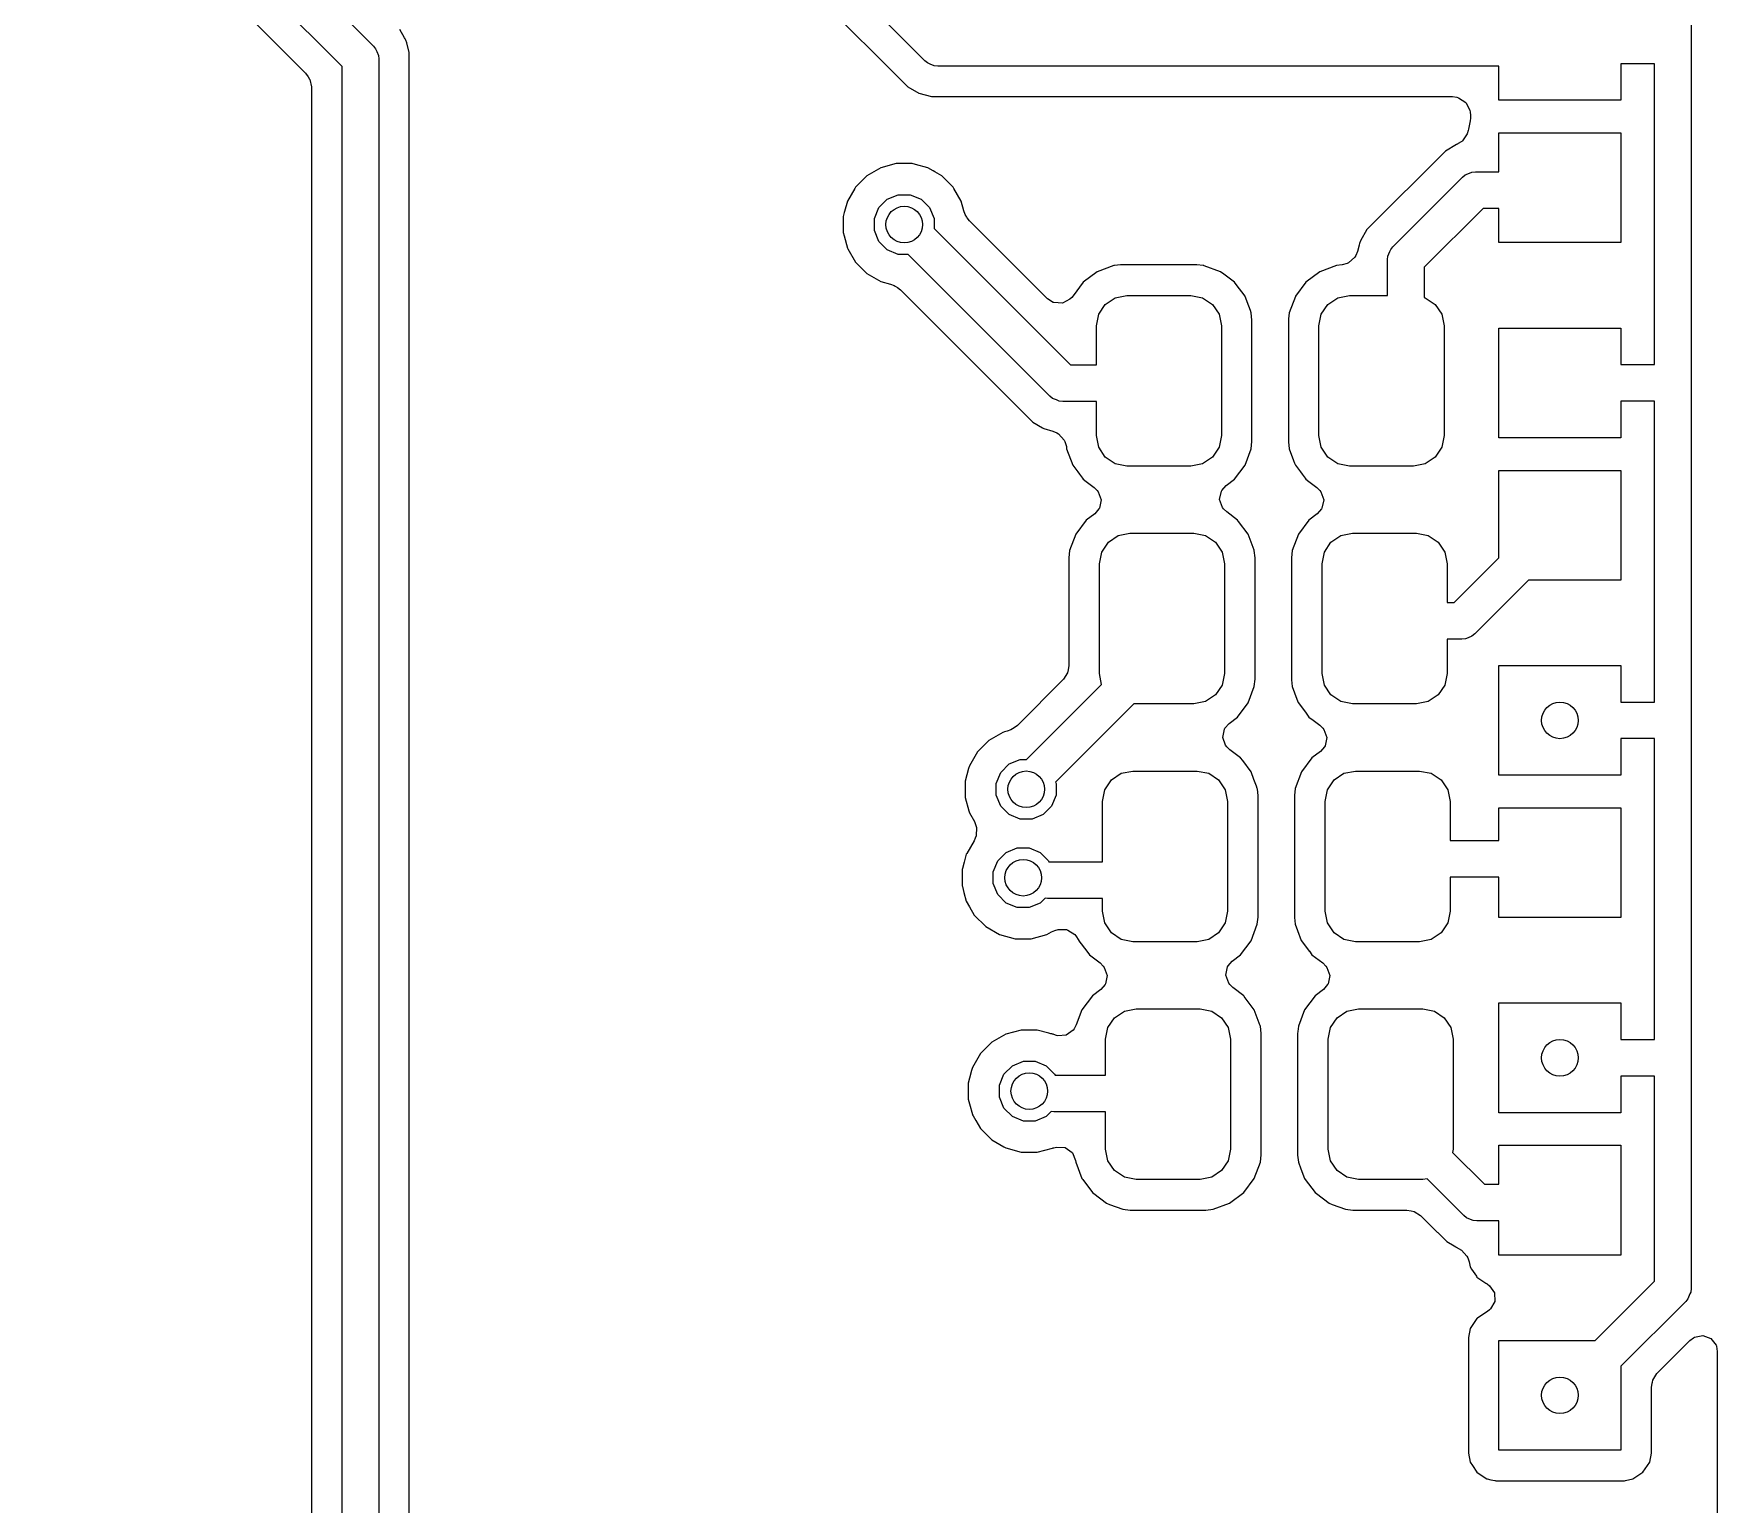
# Model space of a CAD drawing. Header units: inches. Extents: x 0.01 to 5.35, y 0.01 to 3.37.
# Drawn here: x 4.805 to 5.348, y 1.572 to 2.047 of the extents above; entities that cross this region are included whole.
import ezdxf

# ---------------------------------------------------------------- set-up
doc = ezdxf.new("R2010")
doc.units = ezdxf.units.IN
doc.header["$MEASUREMENT"] = 0
doc.layers.add('BLACK', color=250, linetype='CONTINUOUS')

msp = doc.modelspace()

# ---------------------------------------------------------------- linework, layer by layer
at = {"layer": 'BLACK', "linetype": 'CONTINUOUS'}
for p, q in [((4.59178, 2.36586), (4.91472, 2.04292)), ((4.90464, 2.0363), (4.58343, 2.35751)), ((5.09271, 2.03819), (4.93284, 2.19806)), ((4.93032, 2.18663), (5.08721, 2.02974)), ((5.34, 2.15063), (5.34, 2.04039)), ((4.81506, 2.11193), (4.89285, 2.03414)), ((4.92482, 2.04556), (4.92323, 2.0483)), ((4.92502, 2.0452), (4.92482, 2.04556)), ((4.92482, 2.04556), (4.92482, 2.04556)), ((4.92524, 2.04483), (4.92502, 2.0452)), ((4.92547, 2.04396), (4.92524, 2.04483)), ((4.92631, 2.04082), (4.92547, 2.04396)), ((4.91472, 2.04292), (4.91545, 2.04203)), ((4.91545, 2.04203), (4.91579, 2.04121)), ((4.91579, 2.04121), (4.91634, 2.0399)), ((4.91634, 2.0399), (4.91645, 2.03875)), ((4.91645, 2.03875), (4.91645, 1.4803)), ((4.92631, 2.03619), (4.92631, 2.04082)), ((4.92631, 2.04082), (4.92631, 2.04082)), ((5.09361, 2.03745), (5.09271, 2.03819)), ((5.34, 2.04039), (5.34, 1.93409)), ((4.89285, 2.03414), (4.89368, 2.03303)), ((4.89368, 2.03303), (4.89414, 2.0322)), ((4.90464, 1.47786), (4.90464, 2.0363)), ((4.92631, 2.03618), (4.92631, 2.03619)), ((4.92631, 1.98787), (4.92631, 2.03618)), ((5.09443, 2.03711), (5.09361, 2.03745)), ((5.09574, 2.03657), (5.09443, 2.03711)), ((5.09689, 2.03646), (5.09574, 2.03657)), ((5.27799, 2.03646), (5.09689, 2.03646)), ((5.27799, 2.02541), (5.27799, 2.03646)), ((5.32819, 2.03722), (5.31736, 2.03722)), ((5.31736, 2.03722), (5.31736, 2.02541)), ((5.32819, 1.94008), (5.32819, 2.03722)), ((4.89414, 2.0322), (4.89418, 2.03212)), ((4.89418, 2.03212), (4.89478, 2.02978)), ((4.89478, 2.02978), (4.89478, 1.47993)), ((5.08721, 2.02974), (5.0908, 2.02767)), ((5.0908, 2.02767), (5.09481, 2.02659)), ((5.09481, 2.02659), (5.26299, 2.02659)), ((5.26299, 2.02659), (5.26437, 2.0264)), ((5.26437, 2.0264), (5.26496, 2.02622)), ((5.26496, 2.02622), (5.26727, 2.02474)), ((5.26727, 2.02474), (5.26746, 2.02452)), ((5.26746, 2.02452), (5.26856, 2.02227)), ((5.26856, 2.02227), (5.2687, 2.02157)), ((5.2687, 2.02157), (5.26879, 2.02062)), ((5.31736, 2.02541), (5.27799, 2.02541)), ((5.26818, 2.01608), (5.26807, 2.01566)), ((5.2687, 2.01872), (5.26818, 2.01608)), ((5.26879, 2.01967), (5.2687, 2.01872)), ((5.26879, 2.02062), (5.26879, 2.01967)), ((5.26433, 2.0111), (5.26074, 2.00902)), ((5.26465, 2.01122), (5.26433, 2.0111)), ((5.26602, 2.01206), (5.26461, 2.01131)), ((5.26461, 2.01131), (5.26465, 2.01122)), ((5.26627, 2.01228), (5.26602, 2.01206)), ((5.26776, 2.0146), (5.26627, 2.01228)), ((5.26807, 2.01566), (5.26776, 2.0146)), ((5.27799, 2.00231), (5.27799, 2.01488)), ((5.27799, 2.01488), (5.31736, 2.01488)), ((5.31736, 2.01488), (5.31736, 1.97945)), ((5.26074, 2.00902), (5.23536, 1.98364)), ((5.26074, 2.00902), (5.26074, 2.00902)), ((5.26074, 2.00902), (5.26074, 2.00902)), ((5.07396, 2.00104), (5.0703, 1.99737)), ((5.07846, 2.00364), (5.07396, 2.00104)), ((5.07396, 2.00104), (5.07396, 2.00104)), ((5.07396, 2.00104), (5.07396, 2.00104)), ((5.08347, 2.00498), (5.07846, 2.00364)), ((5.07846, 2.00364), (5.07846, 2.00364)), ((5.08866, 2.00498), (5.08347, 2.00498)), ((5.08973, 2.00469), (5.08866, 2.00498)), ((5.08866, 2.00498), (5.08866, 2.00498)), ((5.09367, 2.00364), (5.08973, 2.00469)), ((5.08973, 2.00469), (5.08973, 2.00469)), ((5.09539, 2.00265), (5.09367, 2.00364)), ((5.09588, 2.00236), (5.09539, 2.00265)), ((5.09816, 2.00104), (5.09588, 2.00236)), ((5.09588, 2.00236), (5.09588, 2.00236)), ((5.09588, 2.00236), (5.09588, 2.00236)), ((5.10183, 1.99737), (5.09816, 2.00104)), ((5.2438, 1.97813), (5.26624, 2.00058)), ((5.26624, 2.00058), (5.26714, 2.00131)), ((5.26714, 2.00131), (5.26854, 2.00189)), ((5.26854, 2.00189), (5.26927, 2.0022)), ((5.26927, 2.0022), (5.27042, 2.00231)), ((5.27042, 2.00231), (5.27799, 2.00231)), ((5.07006, 1.99697), (5.0677, 1.99288)), ((5.0703, 1.99737), (5.07006, 1.99697)), ((5.0703, 1.99737), (5.0703, 1.99737)), ((5.0703, 1.99737), (5.0703, 1.99737)), ((5.08059, 1.99346), (5.08414, 1.99493)), ((5.08414, 1.99493), (5.08798, 1.99493)), ((5.08798, 1.99493), (5.09153, 1.99346)), ((5.10211, 1.99689), (5.10183, 1.99737)), ((5.10442, 1.99288), (5.10211, 1.99689)), ((5.06671, 1.98919), (5.06636, 1.98787)), ((5.06679, 1.98948), (5.06671, 1.98919)), ((5.0677, 1.99288), (5.06679, 1.98948)), ((5.0677, 1.99288), (5.0677, 1.99288)), ((5.0677, 1.99288), (5.0677, 1.99288)), ((5.0677, 1.99288), (5.0677, 1.99288)), ((5.07641, 1.9872), (5.07788, 1.99074)), ((5.07788, 1.99074), (5.08059, 1.99346)), ((5.09153, 1.99346), (5.09425, 1.99074)), ((5.09425, 1.99074), (5.09572, 1.9872)), ((5.10526, 1.98975), (5.10442, 1.99288)), ((5.10575, 1.98858), (5.10526, 1.98975)), ((5.27287, 1.9905), (5.25388, 1.97151)), ((5.27799, 1.9905), (5.27287, 1.9905)), ((5.27799, 1.97945), (5.27799, 1.9905)), ((4.92631, 1.48678), (4.92631, 1.98787)), ((5.06636, 1.98787), (5.06636, 1.98268)), ((5.07641, 1.98336), (5.07641, 1.9872)), ((5.09572, 1.9872), (5.09572, 1.98397)), ((5.09572, 1.98397), (5.13969, 1.94)), ((5.10625, 1.9877), (5.10575, 1.98858)), ((5.10637, 1.9875), (5.10625, 1.9877)), ((5.10715, 1.98649), (5.10637, 1.9875)), ((5.13234, 1.96129), (5.10715, 1.98649)), ((5.23536, 1.98364), (5.23328, 1.98004)), ((5.23536, 1.98364), (5.23536, 1.98364)), ((5.23536, 1.98364), (5.23536, 1.98364)), ((5.06636, 1.98268), (5.06663, 1.98166)), ((5.06663, 1.98166), (5.0677, 1.97767)), ((5.07788, 1.97981), (5.07641, 1.98336)), ((5.08059, 1.97709), (5.07788, 1.97981)), ((5.23291, 1.97868), (5.23235, 1.97656)), ((5.23293, 1.97872), (5.23291, 1.97868)), ((5.23291, 1.97868), (5.23291, 1.97868)), ((5.23304, 1.97913), (5.23293, 1.97872)), ((5.23293, 1.97872), (5.23293, 1.97872)), ((5.23328, 1.98004), (5.23304, 1.97913)), ((5.23304, 1.97913), (5.23304, 1.97913)), ((5.23328, 1.98004), (5.23328, 1.98004)), ((5.24306, 1.97724), (5.2438, 1.97813)), ((5.31736, 1.97945), (5.27799, 1.97945)), ((5.0677, 1.97767), (5.0677, 1.97767)), ((5.0677, 1.97767), (5.06781, 1.97748)), ((5.06781, 1.97748), (5.06781, 1.97748)), ((5.06781, 1.97748), (5.06781, 1.97748)), ((5.06781, 1.97748), (5.0703, 1.97318)), ((5.0703, 1.97318), (5.07396, 1.96951)), ((5.08414, 1.97562), (5.08059, 1.97709)), ((5.08736, 1.97562), (5.08414, 1.97562)), ((5.13307, 1.92992), (5.08736, 1.97562)), ((5.229, 1.97269), (5.22739, 1.97223)), ((5.22944, 1.9729), (5.229, 1.97269)), ((5.23148, 1.97475), (5.22944, 1.9729)), ((5.2318, 1.97528), (5.23148, 1.97475)), ((5.23235, 1.97656), (5.2318, 1.97528)), ((5.24207, 1.97396), (5.24218, 1.97511)), ((5.24207, 1.96242), (5.24207, 1.97396)), ((5.24218, 1.97511), (5.24278, 1.97656)), ((5.24278, 1.97656), (5.24306, 1.97724)), ((5.07396, 1.96951), (5.07846, 1.96691)), ((5.14837, 1.97005), (5.14384, 1.96665)), ((5.15368, 1.97203), (5.14837, 1.97005)), ((5.14837, 1.97005), (5.14837, 1.97005)), ((5.14837, 1.97005), (5.14837, 1.97005)), ((5.15394, 1.97205), (5.15368, 1.97203)), ((5.15589, 1.97226), (5.15394, 1.97205)), ((5.15595, 1.97227), (5.15589, 1.97226)), ((5.15603, 1.97228), (5.15595, 1.97227)), ((5.18047, 1.97228), (5.15603, 1.97228)), ((5.18255, 1.97205), (5.18047, 1.97228)), ((5.18047, 1.97228), (5.18047, 1.97228)), ((5.18047, 1.97228), (5.18047, 1.97228)), ((5.18047, 1.97228), (5.18047, 1.97228)), ((5.18278, 1.97204), (5.18255, 1.97205)), ((5.1829, 1.972), (5.18278, 1.97204)), ((5.18812, 1.97005), (5.1829, 1.972)), ((5.18923, 1.96922), (5.18812, 1.97005)), ((5.18812, 1.97005), (5.18812, 1.97005)), ((5.18812, 1.97005), (5.18812, 1.97005)), ((5.18812, 1.97005), (5.18812, 1.97005)), ((5.19266, 1.96665), (5.18923, 1.96922)), ((5.22022, 1.97005), (5.21569, 1.96665)), ((5.22553, 1.97203), (5.22022, 1.97005)), ((5.22022, 1.97005), (5.22022, 1.97005)), ((5.22022, 1.97005), (5.22022, 1.97005)), ((5.22739, 1.97223), (5.22553, 1.97203)), ((5.22553, 1.97203), (5.22553, 1.97203)), ((5.25388, 1.97151), (5.25388, 1.96173)), ((5.07846, 1.96691), (5.07846, 1.96691)), ((5.07846, 1.96691), (5.07846, 1.96691)), ((5.07846, 1.96691), (5.08158, 1.96608)), ((5.08158, 1.96608), (5.08276, 1.96559)), ((5.08276, 1.96559), (5.08313, 1.96537)), ((5.08313, 1.96537), (5.08384, 1.96497)), ((5.08384, 1.96497), (5.08485, 1.96419)), ((5.08485, 1.96419), (5.12441, 1.92463)), ((5.14013, 1.96179), (5.13953, 1.96119)), ((5.14059, 1.96231), (5.14013, 1.96179)), ((5.14384, 1.96665), (5.14059, 1.96231)), ((5.14384, 1.96665), (5.14384, 1.96665)), ((5.15415, 1.96167), (5.15791, 1.96242)), ((5.15791, 1.96242), (5.17858, 1.96242)), ((5.17858, 1.96242), (5.18235, 1.96167)), ((5.19323, 1.96589), (5.19266, 1.96665)), ((5.19266, 1.96665), (5.19266, 1.96665)), ((5.19605, 1.96212), (5.19323, 1.96589)), ((5.19605, 1.96211), (5.19605, 1.96212)), ((5.19723, 1.95895), (5.19605, 1.96211)), ((5.21229, 1.96211), (5.21031, 1.95681)), ((5.21569, 1.96665), (5.21229, 1.96212)), ((5.21229, 1.96212), (5.21229, 1.96211)), ((5.21569, 1.96665), (5.21569, 1.96665)), ((5.226, 1.96167), (5.22976, 1.96242)), ((5.22976, 1.96242), (5.24207, 1.96242)), ((5.25388, 1.96173), (5.2542, 1.96167)), ((5.13409, 1.96017), (5.13234, 1.96129)), ((5.13438, 1.96007), (5.13409, 1.96017)), ((5.13712, 1.95987), (5.13438, 1.96007)), ((5.13438, 1.96007), (5.13438, 1.96007)), ((5.13953, 1.96119), (5.13712, 1.95987)), ((5.14807, 1.95257), (5.14882, 1.95634)), ((5.14882, 1.95634), (5.15095, 1.95953)), ((5.15095, 1.95953), (5.15415, 1.96167)), ((5.18235, 1.96167), (5.18554, 1.95953)), ((5.18554, 1.95953), (5.18768, 1.95634)), ((5.18768, 1.95634), (5.18843, 1.95257)), ((5.19777, 1.95753), (5.19723, 1.95895)), ((5.19723, 1.95895), (5.19723, 1.95895)), ((5.19723, 1.95895), (5.19723, 1.95895)), ((5.19804, 1.95681), (5.19777, 1.95753)), ((5.19829, 1.95446), (5.19804, 1.95681)), ((5.21031, 1.95681), (5.2101, 1.95485)), ((5.21992, 1.95257), (5.22067, 1.95634)), ((5.22067, 1.95634), (5.2228, 1.95953)), ((5.2228, 1.95953), (5.226, 1.96167)), ((5.2542, 1.96167), (5.25739, 1.95953)), ((5.25739, 1.95953), (5.25953, 1.95634)), ((5.25953, 1.95634), (5.26028, 1.95257)), ((5.14807, 1.94), (5.14807, 1.95257)), ((5.18843, 1.95257), (5.18843, 1.91714)), ((5.19829, 1.91526), (5.19829, 1.95446)), ((5.2101, 1.95485), (5.21006, 1.95446)), ((5.21006, 1.95446), (5.21006, 1.91526)), ((5.2101, 1.95485), (5.2101, 1.95485)), ((5.21992, 1.91714), (5.21992, 1.95257)), ((5.26028, 1.95257), (5.26028, 1.91714)), ((5.27799, 1.91646), (5.27799, 1.95189)), ((5.27799, 1.95189), (5.31736, 1.95189)), ((5.31736, 1.95189), (5.31736, 1.94008)), ((5.13969, 1.94), (5.14807, 1.94)), ((5.31736, 1.94008), (5.32819, 1.94008)), ((5.13396, 1.92918), (5.13307, 1.92992)), ((5.13521, 1.92867), (5.13396, 1.92918)), ((5.34, 1.93409), (5.34, 1.8278)), ((5.12441, 1.92463), (5.12442, 1.92462)), ((5.12442, 1.92462), (5.12446, 1.92458)), ((5.12446, 1.92458), (5.12463, 1.92441)), ((5.12463, 1.92441), (5.12463, 1.92441)), ((5.12463, 1.92441), (5.12756, 1.92148)), ((5.13609, 1.9283), (5.13521, 1.92867)), ((5.13724, 1.92819), (5.13609, 1.9283)), ((5.14807, 1.92819), (5.13724, 1.92819)), ((5.14807, 1.91714), (5.14807, 1.92819)), ((5.32819, 1.92827), (5.31736, 1.92827)), ((5.31736, 1.92827), (5.31736, 1.91646)), ((5.32819, 1.83113), (5.32819, 1.92827)), ((5.12756, 1.92148), (5.13066, 1.91969)), ((5.13066, 1.91969), (5.13116, 1.9194)), ((5.13116, 1.9194), (5.13405, 1.91863)), ((5.13405, 1.91863), (5.13533, 1.91808)), ((5.13533, 1.91808), (5.13585, 1.91776)), ((5.13585, 1.91776), (5.1377, 1.91572)), ((5.1377, 1.91572), (5.13792, 1.91528)), ((5.13792, 1.91528), (5.13838, 1.91367)), ((5.13838, 1.91367), (5.13846, 1.91291)), ((5.13846, 1.91291), (5.14044, 1.9076)), ((5.14882, 1.91337), (5.14807, 1.91714)), ((5.15095, 1.91018), (5.14882, 1.91337)), ((5.18768, 1.91337), (5.18554, 1.91018)), ((5.18843, 1.91714), (5.18768, 1.91337)), ((5.19605, 1.9076), (5.19804, 1.91291)), ((5.19804, 1.91291), (5.19829, 1.91526)), ((5.21006, 1.91526), (5.21007, 1.91518)), ((5.21007, 1.91518), (5.21007, 1.91512)), ((5.21007, 1.91512), (5.21031, 1.91291)), ((5.21031, 1.91291), (5.21171, 1.90916)), ((5.22067, 1.91337), (5.21992, 1.91714)), ((5.2228, 1.91018), (5.22067, 1.91337)), ((5.25953, 1.91337), (5.25739, 1.91018)), ((5.26028, 1.91714), (5.25953, 1.91337)), ((5.31736, 1.91646), (5.27799, 1.91646)), ((5.14044, 1.9076), (5.14044, 1.9076)), ((5.14044, 1.9076), (5.14044, 1.9076)), ((5.14044, 1.9076), (5.14207, 1.90542)), ((5.15415, 1.90805), (5.15095, 1.91018)), ((5.15791, 1.9073), (5.15415, 1.90805)), ((5.18235, 1.90805), (5.17858, 1.9073)), ((5.18554, 1.91018), (5.18235, 1.90805)), ((5.19266, 1.90306), (5.19605, 1.9076)), ((5.21171, 1.90916), (5.21205, 1.90825)), ((5.21205, 1.90825), (5.21229, 1.9076)), ((5.21229, 1.9076), (5.21229, 1.9076)), ((5.21229, 1.9076), (5.21229, 1.9076)), ((5.21229, 1.9076), (5.21392, 1.90542)), ((5.226, 1.90805), (5.2228, 1.91018)), ((5.22976, 1.9073), (5.226, 1.90805)), ((5.2542, 1.90805), (5.25043, 1.9073)), ((5.25739, 1.91018), (5.2542, 1.90805)), ((5.14207, 1.90542), (5.1426, 1.90472)), ((5.1426, 1.90472), (5.14359, 1.90339)), ((5.14359, 1.90339), (5.14384, 1.90306)), ((5.14384, 1.90306), (5.1448, 1.90234)), ((5.1448, 1.90234), (5.14735, 1.90043)), ((5.17858, 1.9073), (5.15791, 1.9073)), ((5.18995, 1.90103), (5.19266, 1.90306)), ((5.21392, 1.90542), (5.21445, 1.90472)), ((5.21445, 1.90472), (5.21544, 1.90339)), ((5.21544, 1.90339), (5.21569, 1.90306)), ((5.21569, 1.90306), (5.21665, 1.90234)), ((5.21665, 1.90234), (5.2192, 1.90043)), ((5.25043, 1.9073), (5.22976, 1.9073)), ((5.27799, 1.87766), (5.27799, 1.90593)), ((5.27799, 1.90593), (5.31736, 1.90593)), ((5.31736, 1.90593), (5.31736, 1.8705)), ((5.14735, 1.90043), (5.14834, 1.89945)), ((5.14834, 1.89945), (5.14866, 1.89901)), ((5.14866, 1.89901), (5.14962, 1.89643)), ((5.18786, 1.89651), (5.18844, 1.8992)), ((5.18882, 1.89393), (5.18786, 1.89651)), ((5.18844, 1.8992), (5.18859, 1.89947)), ((5.18859, 1.89947), (5.18995, 1.90103)), ((5.2192, 1.90043), (5.22019, 1.89945)), ((5.22019, 1.89945), (5.22051, 1.89901)), ((5.22051, 1.89901), (5.22147, 1.89643)), ((5.14753, 1.89191), (5.14482, 1.88988)), ((5.14889, 1.89348), (5.14753, 1.89191)), ((5.14904, 1.89375), (5.14889, 1.89348)), ((5.14962, 1.89643), (5.14904, 1.89375)), ((5.18914, 1.89349), (5.18882, 1.89393)), ((5.19013, 1.89251), (5.18914, 1.89349)), ((5.19364, 1.88988), (5.19013, 1.89251)), ((5.21938, 1.89191), (5.21667, 1.88988)), ((5.22074, 1.89348), (5.21938, 1.89191)), ((5.22089, 1.89375), (5.22074, 1.89348)), ((5.22147, 1.89643), (5.22089, 1.89375)), ((5.14482, 1.88988), (5.14143, 1.88534)), ((5.14482, 1.88988), (5.14482, 1.88988)), ((5.15513, 1.8849), (5.1589, 1.88565)), ((5.1589, 1.88565), (5.17957, 1.88565)), ((5.17957, 1.88565), (5.18333, 1.8849)), ((5.19397, 1.88944), (5.19364, 1.88988)), ((5.19364, 1.88988), (5.19364, 1.88988)), ((5.19364, 1.88988), (5.19364, 1.88988)), ((5.19704, 1.88534), (5.19397, 1.88944)), ((5.21667, 1.88988), (5.21328, 1.88534)), ((5.21667, 1.88988), (5.21667, 1.88988)), ((5.22698, 1.8849), (5.23075, 1.88565)), ((5.23075, 1.88565), (5.25142, 1.88565)), ((5.25142, 1.88565), (5.25518, 1.8849)), ((5.14143, 1.88534), (5.13945, 1.88003)), ((5.14143, 1.88534), (5.14143, 1.88534)), ((5.1498, 1.87957), (5.15194, 1.88276)), ((5.15194, 1.88276), (5.15513, 1.8849)), ((5.18333, 1.8849), (5.18653, 1.88276)), ((5.18653, 1.88276), (5.18866, 1.87957)), ((5.19897, 1.88018), (5.19704, 1.88534)), ((5.19704, 1.88534), (5.19704, 1.88534)), ((5.19704, 1.88534), (5.19704, 1.88534)), ((5.19902, 1.88003), (5.19897, 1.88018)), ((5.19897, 1.88018), (5.19897, 1.88018)), ((5.19897, 1.88018), (5.19897, 1.88018)), ((5.19897, 1.88018), (5.19897, 1.88018)), ((5.21328, 1.88534), (5.2113, 1.88003)), ((5.21328, 1.88534), (5.21328, 1.88534)), ((5.22165, 1.87957), (5.22379, 1.88276)), ((5.22379, 1.88276), (5.22698, 1.8849)), ((5.25518, 1.8849), (5.25838, 1.88276)), ((5.25838, 1.88276), (5.26051, 1.87957)), ((5.13945, 1.88003), (5.13919, 1.87769)), ((5.13919, 1.87769), (5.13919, 1.84296)), ((5.14906, 1.8758), (5.1498, 1.87957)), ((5.14906, 1.84037), (5.14906, 1.8758)), ((5.18866, 1.87957), (5.18941, 1.8758)), ((5.18941, 1.8758), (5.18941, 1.84037)), ((5.19927, 1.87769), (5.19902, 1.88003)), ((5.19927, 1.83848), (5.19927, 1.87769)), ((5.2113, 1.88003), (5.21104, 1.87769)), ((5.21104, 1.87769), (5.21104, 1.83848)), ((5.22091, 1.8758), (5.22165, 1.87957)), ((5.22091, 1.84037), (5.22091, 1.8758)), ((5.26051, 1.87957), (5.26126, 1.8758)), ((5.26126, 1.8758), (5.26126, 1.86323)), ((5.26356, 1.86323), (5.27799, 1.87766)), ((5.28754, 1.8705), (5.27018, 1.85315)), ((5.31736, 1.8705), (5.28754, 1.8705)), ((5.26126, 1.86323), (5.26356, 1.86323)), ((5.27018, 1.85315), (5.26929, 1.85241)), ((5.26601, 1.85142), (5.26126, 1.85142)), ((5.26126, 1.85142), (5.26126, 1.84037)), ((5.26716, 1.85153), (5.26601, 1.85142)), ((5.26804, 1.8519), (5.26716, 1.85153)), ((5.26929, 1.85241), (5.26804, 1.8519)), ((5.13919, 1.84296), (5.139, 1.84158)), ((5.27799, 1.80751), (5.27799, 1.84294)), ((5.27799, 1.84294), (5.31736, 1.84294)), ((5.31736, 1.84294), (5.31736, 1.83113)), ((5.13747, 1.83851), (5.12257, 1.82361)), ((5.12553, 1.81262), (5.14976, 1.83685)), ((5.1387, 1.84059), (5.13747, 1.83851)), ((5.139, 1.84158), (5.1387, 1.84059)), ((5.14976, 1.83685), (5.14906, 1.84037)), ((5.18941, 1.84037), (5.18866, 1.8366)), ((5.19902, 1.83614), (5.19927, 1.83848)), ((5.21104, 1.83848), (5.21105, 1.83841)), ((5.21105, 1.83841), (5.21106, 1.83834)), ((5.21106, 1.83834), (5.2113, 1.83614)), ((5.22165, 1.8366), (5.22091, 1.84037)), ((5.26126, 1.84037), (5.26051, 1.8366)), ((5.18333, 1.83128), (5.17957, 1.83053)), ((5.18653, 1.83341), (5.18333, 1.83128)), ((5.18866, 1.8366), (5.18653, 1.83341)), ((5.19704, 1.83083), (5.19902, 1.83614)), ((5.2113, 1.83614), (5.2128, 1.8321)), ((5.2128, 1.8321), (5.21324, 1.83094)), ((5.22379, 1.83341), (5.22165, 1.8366)), ((5.22698, 1.83128), (5.22379, 1.83341)), ((5.23075, 1.83053), (5.22698, 1.83128)), ((5.25518, 1.83128), (5.25142, 1.83053)), ((5.25838, 1.83341), (5.25518, 1.83128)), ((5.26051, 1.8366), (5.25838, 1.83341)), ((5.16014, 1.83053), (5.13491, 1.8053)), ((5.17957, 1.83053), (5.16014, 1.83053)), ((5.19093, 1.82426), (5.19364, 1.82629)), ((5.19364, 1.82629), (5.19704, 1.83083)), ((5.21324, 1.83094), (5.21328, 1.83083)), ((5.21328, 1.83083), (5.21328, 1.83083)), ((5.21328, 1.83083), (5.21328, 1.83083)), ((5.21328, 1.83083), (5.21576, 1.82751)), ((5.21576, 1.82751), (5.21576, 1.82751)), ((5.21576, 1.82751), (5.21576, 1.82751)), ((5.21576, 1.82751), (5.21667, 1.82629)), ((5.21667, 1.82629), (5.21667, 1.82629)), ((5.21667, 1.82629), (5.21667, 1.82629)), ((5.21667, 1.82629), (5.218, 1.8253)), ((5.25142, 1.83053), (5.23075, 1.83053)), ((5.31736, 1.83113), (5.32819, 1.83113)), ((5.34, 1.8278), (5.34, 1.71756)), ((5.11783, 1.82133), (5.11333, 1.81874)), ((5.11845, 1.8215), (5.11783, 1.82133)), ((5.11931, 1.82173), (5.11845, 1.8215)), ((5.11845, 1.8215), (5.11845, 1.8215)), ((5.12049, 1.82221), (5.11931, 1.82173)), ((5.12156, 1.82284), (5.12049, 1.82221)), ((5.12257, 1.82361), (5.12156, 1.82284)), ((5.18884, 1.81974), (5.18942, 1.82242)), ((5.18942, 1.82242), (5.18957, 1.82269)), ((5.18957, 1.82269), (5.19093, 1.82426)), ((5.218, 1.8253), (5.22019, 1.82366)), ((5.22019, 1.82366), (5.22117, 1.82268)), ((5.22117, 1.82268), (5.2215, 1.82224)), ((5.2215, 1.82224), (5.22246, 1.81966)), ((5.10967, 1.81507), (5.10707, 1.81057)), ((5.11333, 1.81874), (5.10967, 1.81507)), ((5.10967, 1.81507), (5.10967, 1.81507)), ((5.10967, 1.81507), (5.10967, 1.81507)), ((5.11333, 1.81874), (5.11333, 1.81874)), ((5.1898, 1.81716), (5.18884, 1.81974)), ((5.19013, 1.81672), (5.1898, 1.81716)), ((5.19111, 1.81574), (5.19013, 1.81672)), ((5.19463, 1.81311), (5.19111, 1.81574)), ((5.22037, 1.81514), (5.21766, 1.81311)), ((5.22173, 1.81671), (5.22037, 1.81514)), ((5.22187, 1.81698), (5.22173, 1.81671)), ((5.22246, 1.81966), (5.22187, 1.81698)), ((5.32819, 1.81932), (5.31736, 1.81932)), ((5.31736, 1.81932), (5.31736, 1.80751)), ((5.32819, 1.72218), (5.32819, 1.81932)), ((5.10683, 1.80967), (5.10627, 1.80759)), ((5.10707, 1.81057), (5.10683, 1.80967)), ((5.10707, 1.81057), (5.10707, 1.81057)), ((5.10707, 1.81057), (5.10707, 1.81057)), ((5.10707, 1.81057), (5.10707, 1.81057)), ((5.11725, 1.80844), (5.11996, 1.81115)), ((5.11996, 1.81115), (5.12351, 1.81262)), ((5.12351, 1.81262), (5.12553, 1.81262)), ((5.19529, 1.81223), (5.19463, 1.81311)), ((5.19463, 1.81311), (5.19463, 1.81311)), ((5.19463, 1.81311), (5.19463, 1.81311)), ((5.19802, 1.80857), (5.19529, 1.81223)), ((5.21766, 1.81311), (5.21426, 1.80857)), ((5.21766, 1.81311), (5.21766, 1.81311)), ((5.10627, 1.80759), (5.10573, 1.80556)), ((5.10573, 1.80556), (5.10573, 1.80556)), ((5.10573, 1.80556), (5.10573, 1.80037)), ((5.11578, 1.80489), (5.11725, 1.80844)), ((5.11578, 1.80105), (5.11578, 1.80489)), ((5.13491, 1.8053), (5.13509, 1.80489)), ((5.13509, 1.80489), (5.13509, 1.80105)), ((5.15079, 1.8028), (5.15292, 1.80599)), ((5.15292, 1.80599), (5.15612, 1.80812)), ((5.15612, 1.80812), (5.15988, 1.80887)), ((5.15988, 1.80887), (5.18055, 1.80887)), ((5.18055, 1.80887), (5.18432, 1.80812)), ((5.18432, 1.80812), (5.18751, 1.80599)), ((5.18751, 1.80599), (5.18964, 1.8028)), ((5.19892, 1.80617), (5.19802, 1.80857)), ((5.19802, 1.80857), (5.19802, 1.80857)), ((5.19973, 1.80399), (5.19892, 1.80617)), ((5.21426, 1.80857), (5.21228, 1.80326)), ((5.21426, 1.80857), (5.21426, 1.80857)), ((5.22264, 1.8028), (5.22477, 1.80599)), ((5.22477, 1.80599), (5.22797, 1.80812)), ((5.22797, 1.80812), (5.23173, 1.80887)), ((5.23173, 1.80887), (5.2524, 1.80887)), ((5.2524, 1.80887), (5.25617, 1.80812)), ((5.25617, 1.80812), (5.25936, 1.80599)), ((5.25936, 1.80599), (5.26149, 1.8028)), ((5.31736, 1.80751), (5.27799, 1.80751)), ((5.10573, 1.80037), (5.1069, 1.79598)), ((5.11725, 1.7975), (5.11578, 1.80105)), ((5.13509, 1.80105), (5.13362, 1.7975)), ((5.15004, 1.79903), (5.15079, 1.8028)), ((5.15004, 1.77957), (5.15004, 1.79903)), ((5.18964, 1.8028), (5.19039, 1.79903)), ((5.19039, 1.79903), (5.19039, 1.7636)), ((5.2, 1.80326), (5.19973, 1.80399)), ((5.19973, 1.80399), (5.19973, 1.80399)), ((5.20003, 1.80304), (5.2, 1.80326)), ((5.2, 1.80326), (5.2, 1.80326)), ((5.20026, 1.80092), (5.20003, 1.80304)), ((5.20026, 1.76171), (5.20026, 1.80092)), ((5.21228, 1.80326), (5.21203, 1.80092)), ((5.21203, 1.80092), (5.21203, 1.76171)), ((5.22189, 1.79903), (5.22264, 1.8028)), ((5.22189, 1.7636), (5.22189, 1.79903)), ((5.26149, 1.8028), (5.26224, 1.79903)), ((5.26224, 1.79903), (5.26224, 1.78646)), ((5.1069, 1.79598), (5.10707, 1.79536)), ((5.10707, 1.79536), (5.10869, 1.79255)), ((5.11996, 1.79478), (5.11725, 1.7975)), ((5.12351, 1.79331), (5.11996, 1.79478)), ((5.12735, 1.79331), (5.12351, 1.79331)), ((5.1309, 1.79478), (5.12735, 1.79331)), ((5.13362, 1.7975), (5.1309, 1.79478)), ((5.27799, 1.78646), (5.27799, 1.79698)), ((5.27799, 1.79698), (5.31736, 1.79698)), ((5.31736, 1.79698), (5.31736, 1.76155)), ((5.10869, 1.79255), (5.10921, 1.79126)), ((5.10922, 1.78792), (5.10898, 1.78722)), ((5.10921, 1.79126), (5.10935, 1.79067)), ((5.10935, 1.79067), (5.10922, 1.78792)), ((5.10922, 1.78792), (5.10922, 1.78792)), ((5.1086, 1.78638), (5.10624, 1.78229)), ((5.10898, 1.78722), (5.1086, 1.78638)), ((5.11627, 1.77989), (5.11898, 1.78261)), ((5.11898, 1.78261), (5.12253, 1.78408)), ((5.12253, 1.78408), (5.12637, 1.78408)), ((5.12637, 1.78408), (5.12992, 1.78261)), ((5.12992, 1.78261), (5.13263, 1.77989)), ((5.26224, 1.78646), (5.27799, 1.78646)), ((5.10485, 1.77741), (5.10474, 1.77702)), ((5.10474, 1.77702), (5.10474, 1.77183)), ((5.1054, 1.77948), (5.10485, 1.77741)), ((5.10609, 1.78203), (5.1054, 1.77948)), ((5.10624, 1.78229), (5.10609, 1.78203)), ((5.1148, 1.77634), (5.11627, 1.77989)), ((5.13263, 1.77989), (5.13277, 1.77957)), ((5.13277, 1.77957), (5.15004, 1.77957)), ((5.10474, 1.77183), (5.10481, 1.77157)), ((5.10481, 1.77157), (5.10534, 1.7696)), ((5.1148, 1.7725), (5.1148, 1.77634)), ((5.11627, 1.76896), (5.1148, 1.7725)), ((5.27799, 1.77465), (5.26224, 1.77465)), ((5.26224, 1.77465), (5.26224, 1.7636)), ((5.27799, 1.76155), (5.27799, 1.77465)), ((5.10534, 1.7696), (5.10609, 1.76682)), ((5.10609, 1.76682), (5.10609, 1.76682)), ((5.10609, 1.76682), (5.10715, 1.76497)), ((5.11898, 1.76624), (5.11627, 1.76896)), ((5.12253, 1.76477), (5.11898, 1.76624)), ((5.12992, 1.76624), (5.12637, 1.76477)), ((5.13151, 1.76784), (5.12992, 1.76624)), ((5.13232, 1.76776), (5.13151, 1.76784)), ((5.15004, 1.76776), (5.13232, 1.76776)), ((5.15004, 1.7636), (5.15004, 1.76776)), ((5.10715, 1.76497), (5.10868, 1.76233)), ((5.10868, 1.76233), (5.11235, 1.75866)), ((5.12637, 1.76477), (5.12253, 1.76477)), ((5.15079, 1.75983), (5.15004, 1.7636)), ((5.19039, 1.7636), (5.18964, 1.75983)), ((5.2, 1.75937), (5.20026, 1.76171)), ((5.21203, 1.76171), (5.21203, 1.76164)), ((5.21203, 1.76164), (5.21204, 1.76157)), ((5.21204, 1.76157), (5.21228, 1.75937)), ((5.22264, 1.75983), (5.22189, 1.7636)), ((5.26224, 1.7636), (5.26149, 1.75983)), ((5.31736, 1.76155), (5.27799, 1.76155)), ((5.11235, 1.75866), (5.11684, 1.75606)), ((5.11684, 1.75606), (5.12185, 1.75472)), ((5.12704, 1.75472), (5.13205, 1.75606)), ((5.13205, 1.75606), (5.13354, 1.75692)), ((5.13354, 1.75692), (5.13471, 1.75741)), ((5.13471, 1.75741), (5.13576, 1.75769)), ((5.13576, 1.75769), (5.1384, 1.75766)), ((5.1384, 1.75766), (5.13885, 1.75752)), ((5.13885, 1.75752), (5.14117, 1.75604)), ((5.14117, 1.75604), (5.14148, 1.75568)), ((5.14148, 1.75568), (5.14236, 1.75419)), ((5.15292, 1.75664), (5.15079, 1.75983)), ((5.15612, 1.7545), (5.15292, 1.75664)), ((5.18751, 1.75664), (5.18432, 1.7545)), ((5.18964, 1.75983), (5.18751, 1.75664)), ((5.19802, 1.75406), (5.2, 1.75937)), ((5.21228, 1.75937), (5.21301, 1.75741)), ((5.21301, 1.75741), (5.21421, 1.75419)), ((5.22477, 1.75664), (5.22264, 1.75983)), ((5.22797, 1.7545), (5.22477, 1.75664)), ((5.25936, 1.75664), (5.25617, 1.7545)), ((5.26149, 1.75983), (5.25936, 1.75664)), ((5.12185, 1.75472), (5.12185, 1.75472)), ((5.12185, 1.75472), (5.12704, 1.75472)), ((5.12704, 1.75472), (5.12704, 1.75472)), ((5.14236, 1.75419), (5.14241, 1.75406)), ((5.14241, 1.75406), (5.14241, 1.75406)), ((5.14241, 1.75406), (5.14241, 1.75406)), ((5.14241, 1.75406), (5.14241, 1.75406)), ((5.14241, 1.75406), (5.14496, 1.75066)), ((5.14496, 1.75066), (5.14496, 1.75066)), ((5.14496, 1.75066), (5.14581, 1.74952)), ((5.15988, 1.75376), (5.15612, 1.7545)), ((5.18055, 1.75376), (5.15988, 1.75376)), ((5.18432, 1.7545), (5.18055, 1.75376)), ((5.19463, 1.74952), (5.19802, 1.75406)), ((5.21421, 1.75419), (5.21426, 1.75406)), ((5.21426, 1.75406), (5.21426, 1.75406)), ((5.21426, 1.75406), (5.21426, 1.75406)), ((5.21426, 1.75406), (5.21673, 1.75075)), ((5.21673, 1.75075), (5.21681, 1.75066)), ((5.21681, 1.75066), (5.21766, 1.74952)), ((5.23173, 1.75376), (5.22797, 1.7545)), ((5.2524, 1.75376), (5.23173, 1.75376)), ((5.25617, 1.7545), (5.2524, 1.75376)), ((5.14581, 1.74952), (5.14932, 1.74689)), ((5.14932, 1.74689), (5.1503, 1.74591)), ((5.1503, 1.74591), (5.15063, 1.74547)), ((5.15063, 1.74547), (5.15159, 1.74289)), ((5.18982, 1.74297), (5.19041, 1.74565)), ((5.19041, 1.74565), (5.19056, 1.74592)), ((5.19056, 1.74592), (5.19191, 1.74749)), ((5.19191, 1.74749), (5.19463, 1.74952)), ((5.21766, 1.74952), (5.22117, 1.74689)), ((5.22117, 1.74689), (5.22215, 1.74591)), ((5.22215, 1.74591), (5.22248, 1.74547)), ((5.22248, 1.74547), (5.22344, 1.74289)), ((5.15086, 1.73994), (5.1495, 1.73837)), ((5.15101, 1.7402), (5.15086, 1.73994)), ((5.15159, 1.74289), (5.15101, 1.7402)), ((5.19079, 1.74039), (5.18982, 1.74297)), ((5.19111, 1.73995), (5.19079, 1.74039)), ((5.1921, 1.73897), (5.19111, 1.73995)), ((5.19561, 1.73634), (5.1921, 1.73897)), ((5.22271, 1.73994), (5.22135, 1.73837)), ((5.22286, 1.7402), (5.22271, 1.73994)), ((5.22344, 1.74289), (5.22286, 1.7402)), ((5.14679, 1.73634), (5.14339, 1.7318)), ((5.1495, 1.73837), (5.14679, 1.73634)), ((5.14679, 1.73634), (5.14679, 1.73634)), ((5.19578, 1.73611), (5.19561, 1.73634)), ((5.19561, 1.73634), (5.19561, 1.73634)), ((5.19561, 1.73634), (5.19561, 1.73634)), ((5.19901, 1.7318), (5.19578, 1.73611)), ((5.21864, 1.73634), (5.21524, 1.7318)), ((5.22135, 1.73837), (5.21864, 1.73634)), ((5.21864, 1.73634), (5.21864, 1.73634)), ((5.27799, 1.69856), (5.27799, 1.73399)), ((5.27799, 1.73399), (5.31736, 1.73399)), ((5.31736, 1.73399), (5.31736, 1.72218)), ((5.14339, 1.7318), (5.14157, 1.7269)), ((5.14339, 1.7318), (5.14339, 1.7318)), ((5.15177, 1.72603), (5.15391, 1.72922)), ((5.15391, 1.72922), (5.1571, 1.73135)), ((5.1571, 1.73135), (5.16087, 1.7321)), ((5.16087, 1.7321), (5.18154, 1.7321)), ((5.18154, 1.7321), (5.1853, 1.73135)), ((5.1853, 1.73135), (5.1885, 1.72922)), ((5.1885, 1.72922), (5.19063, 1.72603)), ((5.20094, 1.72662), (5.19901, 1.7318)), ((5.19901, 1.7318), (5.19901, 1.7318)), ((5.19901, 1.7318), (5.19901, 1.7318)), ((5.19901, 1.7318), (5.19901, 1.7318)), ((5.21524, 1.7318), (5.21326, 1.72649)), ((5.21524, 1.7318), (5.21524, 1.7318)), ((5.22362, 1.72603), (5.22576, 1.72922)), ((5.22576, 1.72922), (5.22895, 1.73135)), ((5.22895, 1.73135), (5.23272, 1.7321)), ((5.23272, 1.7321), (5.25339, 1.7321)), ((5.25339, 1.7321), (5.25715, 1.73135)), ((5.25715, 1.73135), (5.26035, 1.72922)), ((5.26035, 1.72922), (5.26248, 1.72603)), ((5.11881, 1.72389), (5.11432, 1.7213)), ((5.12382, 1.72523), (5.11881, 1.72389)), ((5.11881, 1.72389), (5.11881, 1.72389)), ((5.12901, 1.72523), (5.12382, 1.72523)), ((5.13278, 1.72422), (5.12901, 1.72523)), ((5.12901, 1.72523), (5.12901, 1.72523)), ((5.1334, 1.72406), (5.13278, 1.72422)), ((5.13372, 1.72401), (5.1334, 1.72406)), ((5.13386, 1.72396), (5.13372, 1.72401)), ((5.13394, 1.72393), (5.13386, 1.72396)), ((5.13396, 1.72392), (5.13394, 1.72393)), ((5.13409, 1.72386), (5.13396, 1.72392)), ((5.13432, 1.72377), (5.13409, 1.72386)), ((5.13515, 1.72351), (5.13432, 1.72377)), ((5.13563, 1.7234), (5.13515, 1.72351)), ((5.13837, 1.7236), (5.13563, 1.7234)), ((5.13563, 1.7234), (5.13563, 1.7234)), ((5.14057, 1.72525), (5.13837, 1.7236)), ((5.1409, 1.72568), (5.14057, 1.72525)), ((5.14157, 1.7269), (5.1409, 1.72568)), ((5.15102, 1.72226), (5.15177, 1.72603)), ((5.19063, 1.72603), (5.19138, 1.72226)), ((5.20099, 1.72649), (5.20094, 1.72662)), ((5.20094, 1.72662), (5.20094, 1.72662)), ((5.20094, 1.72662), (5.20094, 1.72662)), ((5.20124, 1.72414), (5.20099, 1.72649)), ((5.20124, 1.68494), (5.20124, 1.72414)), ((5.21302, 1.72418), (5.21301, 1.72414)), ((5.21301, 1.72414), (5.21301, 1.72414)), ((5.21301, 1.72414), (5.21301, 1.72414)), ((5.21301, 1.72414), (5.21301, 1.72414)), ((5.21301, 1.72414), (5.21301, 1.68494)), ((5.21307, 1.72473), (5.21302, 1.72418)), ((5.21302, 1.72418), (5.21302, 1.72418)), ((5.21302, 1.72418), (5.21302, 1.72418)), ((5.21326, 1.72649), (5.21307, 1.72473)), ((5.22287, 1.72226), (5.22362, 1.72603)), ((5.26248, 1.72603), (5.26323, 1.72226)), ((5.11065, 1.71763), (5.10806, 1.71313)), ((5.11432, 1.72129), (5.11065, 1.71763)), ((5.11065, 1.71763), (5.11065, 1.71763)), ((5.11065, 1.71763), (5.11065, 1.71763)), ((5.11432, 1.7213), (5.11432, 1.72129)), ((5.11432, 1.72129), (5.11432, 1.72129)), ((5.15102, 1.71067), (5.15102, 1.72226)), ((5.19138, 1.72226), (5.19138, 1.68683)), ((5.22287, 1.68683), (5.22287, 1.72226)), ((5.26323, 1.72226), (5.26323, 1.68683)), ((5.31736, 1.72218), (5.32819, 1.72218)), ((5.34, 1.71756), (5.34, 1.6448)), ((5.1078, 1.71218), (5.10714, 1.7097)), ((5.10806, 1.71313), (5.1078, 1.71218)), ((5.10806, 1.71313), (5.10806, 1.71313)), ((5.10806, 1.71313), (5.10806, 1.71313)), ((5.10806, 1.71313), (5.10806, 1.71313)), ((5.11823, 1.711), (5.12095, 1.71371)), ((5.12095, 1.71371), (5.1245, 1.71518)), ((5.1245, 1.71518), (5.12834, 1.71518)), ((5.12834, 1.71518), (5.13189, 1.71371)), ((5.13189, 1.71371), (5.1346, 1.711)), ((5.10714, 1.7097), (5.10671, 1.70812)), ((5.10671, 1.70812), (5.10671, 1.70293)), ((5.11676, 1.70745), (5.11823, 1.711)), ((5.11676, 1.70361), (5.11676, 1.70745)), ((5.1346, 1.711), (5.13474, 1.71067)), ((5.13474, 1.71067), (5.15102, 1.71067)), ((5.32819, 1.71037), (5.31736, 1.71037)), ((5.31736, 1.71037), (5.31736, 1.69856)), ((5.32819, 1.6448), (5.32819, 1.71037)), ((5.10671, 1.70293), (5.10671, 1.70293)), ((5.10671, 1.70293), (5.10671, 1.70293)), ((5.10671, 1.70293), (5.10671, 1.70293)), ((5.10671, 1.70293), (5.10711, 1.70144)), ((5.10711, 1.70144), (5.10805, 1.69795)), ((5.11823, 1.70006), (5.11676, 1.70361)), ((5.10805, 1.69795), (5.10806, 1.69792)), ((5.10806, 1.69792), (5.10806, 1.69792)), ((5.10806, 1.69792), (5.10828, 1.69754)), ((5.10828, 1.69754), (5.10914, 1.69604)), ((5.10914, 1.69604), (5.11065, 1.69343)), ((5.12095, 1.69734), (5.11823, 1.70006)), ((5.1245, 1.69587), (5.12095, 1.69734)), ((5.12834, 1.69587), (5.1245, 1.69587)), ((5.13189, 1.69734), (5.12834, 1.69587)), ((5.13348, 1.69894), (5.13189, 1.69734)), ((5.13429, 1.69886), (5.13348, 1.69894)), ((5.15102, 1.69886), (5.13429, 1.69886)), ((5.15102, 1.68683), (5.15102, 1.69886)), ((5.31736, 1.69856), (5.27799, 1.69856)), ((5.11065, 1.69343), (5.11432, 1.68976)), ((5.11432, 1.68976), (5.11432, 1.68976)), ((5.11432, 1.68976), (5.11432, 1.68976)), ((5.11432, 1.68976), (5.11821, 1.68751)), ((5.11821, 1.68751), (5.11821, 1.68751)), ((5.11821, 1.68751), (5.11864, 1.68727)), ((5.11864, 1.68727), (5.11864, 1.68727)), ((5.11864, 1.68727), (5.11864, 1.68727)), ((5.11864, 1.68727), (5.11881, 1.68717)), ((5.11881, 1.68717), (5.12382, 1.68582)), ((5.12382, 1.68582), (5.12382, 1.68582)), ((5.12382, 1.68582), (5.12901, 1.68582)), ((5.12901, 1.68582), (5.13396, 1.68715)), ((5.12901, 1.68582), (5.12901, 1.68582)), ((5.12901, 1.68582), (5.12901, 1.68582)), ((5.13396, 1.68715), (5.13413, 1.68719)), ((5.13413, 1.68719), (5.13415, 1.6872)), ((5.13415, 1.6872), (5.1342, 1.68721)), ((5.1342, 1.68721), (5.13434, 1.68724)), ((5.13434, 1.68724), (5.13524, 1.68746)), ((5.13434, 1.68724), (5.13434, 1.68724)), ((5.13524, 1.68746), (5.13799, 1.68733)), ((5.13799, 1.68733), (5.14023, 1.68574)), ((5.14023, 1.68574), (5.14027, 1.68568)), ((5.14027, 1.68568), (5.14034, 1.68559)), ((5.14034, 1.68559), (5.14136, 1.68309)), ((5.15177, 1.68306), (5.15102, 1.68683)), ((5.19138, 1.68683), (5.19063, 1.68306)), ((5.20099, 1.68259), (5.20124, 1.68494)), ((5.21301, 1.68494), (5.21302, 1.68487)), ((5.21302, 1.68487), (5.21303, 1.6848)), ((5.21303, 1.6848), (5.21326, 1.68259)), ((5.22362, 1.68306), (5.22287, 1.68683)), ((5.26323, 1.68683), (5.26301, 1.68574)), ((5.26301, 1.68574), (5.2733, 1.67546)), ((5.27799, 1.67546), (5.27799, 1.68803)), ((5.27799, 1.68803), (5.31736, 1.68803)), ((5.31736, 1.68803), (5.31736, 1.6526)), ((5.14136, 1.68309), (5.14141, 1.68259)), ((5.14141, 1.68259), (5.14141, 1.68259)), ((5.14141, 1.68259), (5.14339, 1.67729)), ((5.15391, 1.67987), (5.15177, 1.68306)), ((5.1571, 1.67773), (5.15391, 1.67987)), ((5.1885, 1.67987), (5.1853, 1.67773)), ((5.19063, 1.68306), (5.1885, 1.67987)), ((5.19901, 1.67729), (5.20099, 1.68259)), ((5.21326, 1.68259), (5.21407, 1.68043)), ((5.21407, 1.68043), (5.21524, 1.67729)), ((5.22576, 1.67987), (5.22362, 1.68306)), ((5.22895, 1.67773), (5.22576, 1.67987)), ((5.14339, 1.67729), (5.14339, 1.67729)), ((5.14339, 1.67729), (5.14339, 1.67729)), ((5.14339, 1.67729), (5.14339, 1.67729)), ((5.14339, 1.67729), (5.14366, 1.67694)), ((5.14366, 1.67694), (5.14679, 1.67275)), ((5.16087, 1.67698), (5.1571, 1.67773)), ((5.18154, 1.67698), (5.16087, 1.67698)), ((5.1853, 1.67773), (5.18154, 1.67698)), ((5.19561, 1.67275), (5.19901, 1.67729)), ((5.21524, 1.67729), (5.21524, 1.67729)), ((5.21524, 1.67729), (5.21551, 1.67694)), ((5.21551, 1.67694), (5.21864, 1.67275)), ((5.23272, 1.67698), (5.22895, 1.67773)), ((5.25339, 1.67698), (5.23272, 1.67698)), ((5.25479, 1.67726), (5.25339, 1.67698)), ((5.26667, 1.66538), (5.25479, 1.67726)), ((5.2733, 1.67546), (5.27799, 1.67546)), ((5.14679, 1.67275), (5.14679, 1.67275)), ((5.14679, 1.67275), (5.14723, 1.67242)), ((5.14723, 1.67242), (5.15133, 1.66935)), ((5.15133, 1.66935), (5.15133, 1.66935)), ((5.15133, 1.66935), (5.15235, 1.66897)), ((5.15235, 1.66897), (5.15235, 1.66897)), ((5.15235, 1.66897), (5.15235, 1.66897)), ((5.15235, 1.66897), (5.15663, 1.66737)), ((5.18577, 1.66737), (5.19108, 1.66935)), ((5.19108, 1.66935), (5.19561, 1.67275)), ((5.21864, 1.67275), (5.21864, 1.67275)), ((5.21864, 1.67275), (5.21908, 1.67242)), ((5.21908, 1.67242), (5.22318, 1.66935)), ((5.22318, 1.66935), (5.22318, 1.66935)), ((5.22318, 1.66935), (5.2242, 1.66897)), ((5.2242, 1.66897), (5.2242, 1.66897)), ((5.2242, 1.66897), (5.2242, 1.66897)), ((5.2242, 1.66897), (5.22848, 1.66737)), ((5.15663, 1.66737), (5.15898, 1.66712)), ((5.15898, 1.66712), (5.18342, 1.66712)), ((5.18342, 1.66712), (5.18577, 1.66737)), ((5.22848, 1.66737), (5.23083, 1.66712)), ((5.23083, 1.66712), (5.24826, 1.66712)), ((5.24826, 1.66712), (5.24963, 1.66692)), ((5.24963, 1.66692), (5.25063, 1.66663)), ((5.25063, 1.66663), (5.2527, 1.6654)), ((5.2527, 1.6654), (5.25806, 1.66004)), ((5.26757, 1.66464), (5.26667, 1.66538)), ((5.26882, 1.66412), (5.26757, 1.66464)), ((5.2697, 1.66376), (5.26882, 1.66412)), ((5.27085, 1.66365), (5.2697, 1.66376)), ((5.27799, 1.66365), (5.27085, 1.66365)), ((5.27799, 1.6526), (5.27799, 1.66365)), ((5.25806, 1.66004), (5.25806, 1.66004)), ((5.25806, 1.66004), (5.25806, 1.66004)), ((5.25806, 1.66004), (5.25823, 1.65987)), ((5.25823, 1.65987), (5.25823, 1.65987)), ((5.25823, 1.65987), (5.26117, 1.65693)), ((5.26117, 1.65693), (5.2636, 1.65553)), ((5.2636, 1.65553), (5.2636, 1.65553)), ((5.2636, 1.65553), (5.26412, 1.65523)), ((5.26412, 1.65523), (5.26422, 1.65517)), ((5.26422, 1.65517), (5.26587, 1.65417)), ((5.26587, 1.65417), (5.26768, 1.6522)), ((5.26768, 1.6522), (5.26793, 1.6517)), ((5.31736, 1.6526), (5.27799, 1.6526)), ((5.26793, 1.6517), (5.26836, 1.65046)), ((5.26836, 1.65046), (5.2687, 1.64875)), ((5.2687, 1.64875), (5.2687, 1.64875)), ((5.2687, 1.64875), (5.26919, 1.64802)), ((5.26919, 1.64802), (5.27071, 1.64575)), ((5.27071, 1.64575), (5.27088, 1.64549)), ((5.27088, 1.64549), (5.27382, 1.64352)), ((5.27382, 1.64352), (5.27417, 1.64327)), ((5.27417, 1.64327), (5.27499, 1.64261)), ((5.27499, 1.64261), (5.27656, 1.64035)), ((5.30901, 1.62504), (5.32819, 1.64422)), ((5.32819, 1.64422), (5.32819, 1.6448)), ((5.34, 1.64177), (5.33989, 1.64062)), ((5.34, 1.6448), (5.34, 1.64177)), ((5.27665, 1.6376), (5.27525, 1.63524)), ((5.27656, 1.64035), (5.27665, 1.6376)), ((5.33827, 1.6376), (5.31736, 1.61669)), ((5.339, 1.63849), (5.33827, 1.6376)), ((5.33966, 1.64007), (5.339, 1.63849)), ((5.33989, 1.64062), (5.33966, 1.64007)), ((5.27088, 1.63215), (5.2687, 1.62889)), ((5.27106, 1.63227), (5.27088, 1.63215)), ((5.27281, 1.63344), (5.27106, 1.63227)), ((5.27429, 1.63443), (5.27281, 1.63344)), ((5.2749, 1.63491), (5.27429, 1.63443)), ((5.27525, 1.63523), (5.2749, 1.63491)), ((5.27525, 1.63524), (5.27525, 1.63523)), ((5.2687, 1.62889), (5.26813, 1.62601)), ((5.26813, 1.62601), (5.26813, 1.62601)), ((5.26813, 1.62601), (5.26813, 1.58863)), ((5.2687, 1.62889), (5.2687, 1.62889)), ((5.2687, 1.62889), (5.2687, 1.62889)), ((5.27799, 1.58961), (5.27799, 1.62504)), ((5.27799, 1.62504), (5.30901, 1.62504)), ((5.32895, 1.61432), (5.33965, 1.62503)), ((5.33965, 1.62503), (5.34077, 1.62586)), ((5.34077, 1.62586), (5.34116, 1.62608)), ((5.34116, 1.62608), (5.34384, 1.62666)), ((5.34384, 1.62666), (5.34642, 1.6257)), ((5.34642, 1.6257), (5.34807, 1.6235)), ((5.34807, 1.6235), (5.34817, 1.62324)), ((5.34817, 1.62324), (5.34818, 1.62322)), ((5.34818, 1.62322), (5.34848, 1.62151)), ((5.34848, 1.62151), (5.34848, 0.01741)), ((5.31736, 1.61669), (5.31736, 1.58961)), ((5.32771, 1.61225), (5.32895, 1.61432)), ((5.32722, 1.60988), (5.32742, 1.61125)), ((5.32722, 1.58863), (5.32722, 1.60988)), ((5.32742, 1.61125), (5.32751, 1.61155)), ((5.32751, 1.61155), (5.32771, 1.61225)), ((5.26813, 1.58863), (5.26813, 1.58863)), ((5.26813, 1.58863), (5.26813, 1.58863)), ((5.26813, 1.58863), (5.2687, 1.58576)), ((5.31736, 1.58961), (5.27799, 1.58961)), ((5.32665, 1.58576), (5.32722, 1.58863)), ((5.2687, 1.58576), (5.2687, 1.58576)), ((5.2687, 1.58576), (5.2687, 1.58576)), ((5.2687, 1.58576), (5.26943, 1.58468)), ((5.26943, 1.58468), (5.27088, 1.5825)), ((5.27088, 1.5825), (5.27088, 1.5825)), ((5.27088, 1.5825), (5.27321, 1.58094)), ((5.32121, 1.58032), (5.32447, 1.5825)), ((5.32447, 1.5825), (5.32665, 1.58576)), ((5.27321, 1.58094), (5.27321, 1.58094)), ((5.27321, 1.58094), (5.27414, 1.58032)), ((5.27414, 1.58032), (5.27414, 1.58032)), ((5.27414, 1.58032), (5.27414, 1.58032)), ((5.27414, 1.58032), (5.27414, 1.58032)), ((5.27414, 1.58032), (5.27414, 1.58032)), ((5.27414, 1.58032), (5.27415, 1.58032)), ((5.27415, 1.58032), (5.27543, 1.58006)), ((5.27543, 1.58006), (5.27672, 1.5798)), ((5.27672, 1.5798), (5.27683, 1.57978)), ((5.27683, 1.57978), (5.27702, 1.57974)), ((5.27702, 1.57974), (5.31833, 1.57974)), ((5.31833, 1.57974), (5.3185, 1.57974)), ((5.3185, 1.57974), (5.31881, 1.57984)), ((5.31881, 1.57984), (5.32121, 1.58032))]:
    msp.add_line(p, q, dxfattribs=at)
at = {"layer": 'BLACK'}
for centre in [(5.08606, 1.98528), (5.29768, 1.82522), (5.12543, 1.80297), (5.12445, 1.77442), (5.29768, 1.71627), (5.12642, 1.70553), (5.29768, 1.60732)]:
    msp.add_circle(centre, 0.00591, dxfattribs=at)
at = {"layer": 'WHITE'}
for centre in [(5.08606, 1.98528), (5.29768, 1.82522), (5.12543, 1.80297), (5.12445, 1.77442), (5.29768, 1.71627), (5.12642, 1.70553), (5.29768, 1.60732)]:
    msp.add_circle(centre, 0.00591, dxfattribs=at)

doc.saveas('drawing.dxf')
